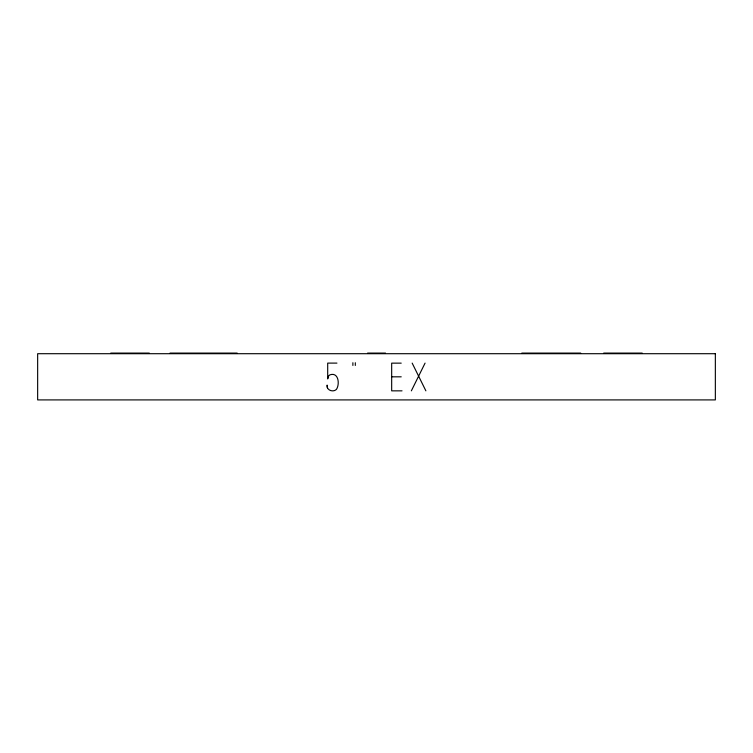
<?xml version="1.0" encoding="UTF-8"?>
<svg xmlns="http://www.w3.org/2000/svg" width="753" height="753" viewBox="0 0 753 753"><rect width="100%" height="100%" fill="white"/><g stroke="black" fill="none" stroke-linecap="round" stroke-linejoin="round"><path stroke-width="1.13" d="M411.354 390.845L425.069 363.106M110.766 353.091L149.273 353.091M170.009 353.091L237.167 353.091M367.586 353.091L385.517 353.091M521.81 353.091L580.704 353.091M603.699 353.091L642.205 353.091M336.939 363.106L327.696 363.106L327.696 378.938L328.703 375.813L329.918 374.853C338.605 371.756 339.989 384.284 336.365 389.489C332.986 392.642 326.218 390.139 327.122 385.103L327.47 387.936M401.217 363.144L391.673 363.144L391.673 390.845L402.027 390.845M391.673 376.82L401.217 376.82M412.164 363.106L425.878 390.845M355.312 362.73L355.312 365.45M352.884 362.73L352.884 365.45M715.35 353.703L37.65 353.703L37.65 399.909L715.35 399.909L715.35 353.703"/></g></svg>
